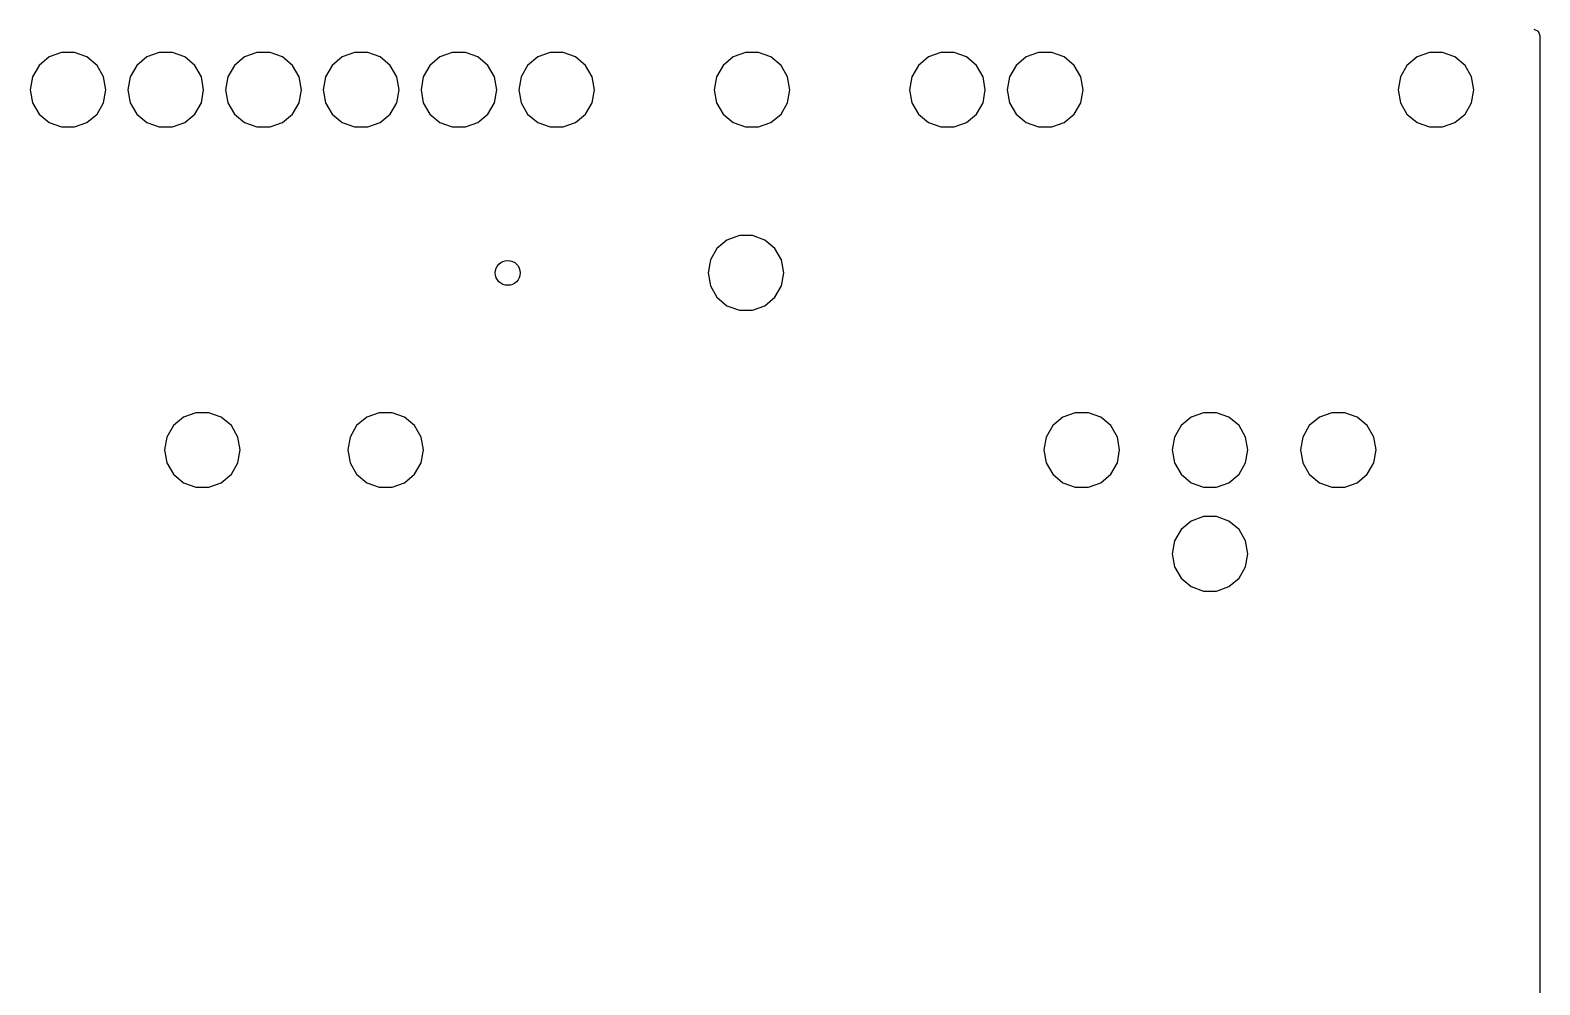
# Model space of a CAD drawing. Extents: x -0.61 to 0.4, y -0.57 to 0.67.
# Drawn here: x -0.0869 to 0.3997, y 0.0509 to 0.3586 of the extents above; entities that cross this region are included whole.
import ezdxf

# ---------------------------------------------------------------- set-up
doc = ezdxf.new("R2010")
doc.units = 0
doc.header["$MEASUREMENT"] = 0

msp = doc.modelspace()

# ---------------------------------------------------------------- linework, layer by layer
for p, q in [((0.39774, 0.35889), (0.39913, 0.35832)), ((0.39913, 0.35832), (0.3997, 0.35693)), ((0.3997, 0.35693), (0.3997, 0.13705)), ((-0.07683, 0.35144), (-0.08081, 0.34999)), ((-0.07259, 0.35144), (-0.07683, 0.35144)), ((-0.06861, 0.34999), (-0.07259, 0.35144)), ((-0.04533, 0.35144), (-0.04932, 0.34999)), ((-0.04109, 0.35144), (-0.04533, 0.35144)), ((-0.03711, 0.34999), (-0.04109, 0.35144)), ((-0.01384, 0.35144), (-0.01782, 0.34999)), ((-0.0096, 0.35144), (-0.01384, 0.35144)), ((-0.00561, 0.34999), (-0.0096, 0.35144)), ((0.01766, 0.35144), (0.01368, 0.34999)), ((0.0219, 0.35144), (0.01766, 0.35144)), ((0.02588, 0.34999), (0.0219, 0.35144)), ((0.04916, 0.35144), (0.04517, 0.34999)), ((0.0534, 0.35144), (0.04916, 0.35144)), ((0.05738, 0.34999), (0.0534, 0.35144)), ((0.08065, 0.35144), (0.07667, 0.34999)), ((0.08489, 0.35144), (0.08065, 0.35144)), ((0.08887, 0.34999), (0.08489, 0.35144)), ((0.14364, 0.35144), (0.13966, 0.34999)), ((0.14788, 0.35144), (0.14364, 0.35144)), ((0.15187, 0.34999), (0.14788, 0.35144)), ((0.20664, 0.35144), (0.20265, 0.34999)), ((0.21088, 0.35144), (0.20664, 0.35144)), ((0.21486, 0.34999), (0.21088, 0.35144)), ((0.23813, 0.35144), (0.23415, 0.34999)), ((0.24237, 0.35144), (0.23813, 0.35144)), ((0.24635, 0.34999), (0.24237, 0.35144)), ((0.36412, 0.35144), (0.36013, 0.34999)), ((0.36836, 0.35144), (0.36412, 0.35144)), ((0.37234, 0.34999), (0.36836, 0.35144)), ((-0.08406, 0.34726), (-0.08618, 0.34359)), ((-0.08081, 0.34999), (-0.08406, 0.34726)), ((-0.06536, 0.34726), (-0.06861, 0.34999)), ((-0.06324, 0.34359), (-0.06536, 0.34726)), ((-0.05256, 0.34726), (-0.05468, 0.34359)), ((-0.04932, 0.34999), (-0.05256, 0.34726)), ((-0.03386, 0.34726), (-0.03711, 0.34999)), ((-0.03174, 0.34359), (-0.03386, 0.34726)), ((-0.02107, 0.34726), (-0.02319, 0.34359)), ((-0.01782, 0.34999), (-0.02107, 0.34726)), ((-0.00237, 0.34726), (-0.00561, 0.34999)), ((-0.00025, 0.34359), (-0.00237, 0.34726)), ((0.01043, 0.34726), (0.00831, 0.34359)), ((0.01368, 0.34999), (0.01043, 0.34726)), ((0.02913, 0.34726), (0.02588, 0.34999)), ((0.03125, 0.34359), (0.02913, 0.34726)), ((0.04193, 0.34726), (0.03981, 0.34359)), ((0.04517, 0.34999), (0.04193, 0.34726)), ((0.06063, 0.34726), (0.05738, 0.34999)), ((0.06274, 0.34359), (0.06063, 0.34726)), ((0.07342, 0.34726), (0.0713, 0.34359)), ((0.07667, 0.34999), (0.07342, 0.34726)), ((0.09212, 0.34726), (0.08887, 0.34999)), ((0.09424, 0.34359), (0.09212, 0.34726)), ((0.13641, 0.34726), (0.13429, 0.34359)), ((0.13966, 0.34999), (0.13641, 0.34726)), ((0.15511, 0.34726), (0.15187, 0.34999)), ((0.15723, 0.34359), (0.15511, 0.34726)), ((0.19941, 0.34726), (0.19729, 0.34359)), ((0.20265, 0.34999), (0.19941, 0.34726)), ((0.21811, 0.34726), (0.21486, 0.34999)), ((0.22022, 0.34359), (0.21811, 0.34726)), ((0.2309, 0.34726), (0.22878, 0.34359)), ((0.23415, 0.34999), (0.2309, 0.34726)), ((0.2496, 0.34726), (0.24635, 0.34999)), ((0.25172, 0.34359), (0.2496, 0.34726)), ((0.35689, 0.34726), (0.35477, 0.34359)), ((0.36013, 0.34999), (0.35689, 0.34726)), ((0.37559, 0.34726), (0.37234, 0.34999)), ((0.37771, 0.34359), (0.37559, 0.34726)), ((-0.08618, 0.34359), (-0.08691, 0.33942)), ((-0.0625, 0.33942), (-0.06324, 0.34359)), ((-0.05468, 0.34359), (-0.05542, 0.33942)), ((-0.03101, 0.33942), (-0.03174, 0.34359)), ((-0.02319, 0.34359), (-0.02392, 0.33942)), ((0.00049, 0.33942), (-0.00025, 0.34359)), ((0.00831, 0.34359), (0.00757, 0.33942)), ((0.03198, 0.33942), (0.03125, 0.34359)), ((0.03981, 0.34359), (0.03907, 0.33942)), ((0.06348, 0.33942), (0.06274, 0.34359)), ((0.0713, 0.34359), (0.07057, 0.33942)), ((0.09498, 0.33942), (0.09424, 0.34359)), ((0.13429, 0.34359), (0.13356, 0.33942)), ((0.15797, 0.33942), (0.15723, 0.34359)), ((0.19729, 0.34359), (0.19655, 0.33942)), ((0.22096, 0.33942), (0.22022, 0.34359)), ((0.22878, 0.34359), (0.22805, 0.33942)), ((0.25246, 0.33942), (0.25172, 0.34359)), ((0.35477, 0.34359), (0.35403, 0.33942)), ((0.37844, 0.33942), (0.37771, 0.34359)), ((-0.08691, 0.33942), (-0.08618, 0.33524)), ((-0.06324, 0.33524), (-0.0625, 0.33942)), ((-0.05542, 0.33942), (-0.05468, 0.33524)), ((-0.03174, 0.33524), (-0.03101, 0.33942)), ((-0.02392, 0.33942), (-0.02319, 0.33524)), ((-0.00025, 0.33524), (0.00049, 0.33942)), ((0.00757, 0.33942), (0.00831, 0.33524)), ((0.03125, 0.33524), (0.03198, 0.33942)), ((0.03907, 0.33942), (0.03981, 0.33524)), ((0.06274, 0.33524), (0.06348, 0.33942)), ((0.07057, 0.33942), (0.0713, 0.33524)), ((0.09424, 0.33524), (0.09498, 0.33942)), ((0.13356, 0.33942), (0.13429, 0.33524)), ((0.15723, 0.33524), (0.15797, 0.33942)), ((0.19655, 0.33942), (0.19729, 0.33524)), ((0.22022, 0.33524), (0.22096, 0.33942)), ((0.22805, 0.33942), (0.22878, 0.33524)), ((0.25172, 0.33524), (0.25246, 0.33942)), ((0.35403, 0.33942), (0.35477, 0.33524)), ((0.37771, 0.33524), (0.37844, 0.33942)), ((-0.08618, 0.33524), (-0.08406, 0.33157)), ((-0.08406, 0.33157), (-0.08081, 0.32885)), ((-0.06861, 0.32885), (-0.06536, 0.33157)), ((-0.06536, 0.33157), (-0.06324, 0.33524)), ((-0.05468, 0.33524), (-0.05256, 0.33157)), ((-0.05256, 0.33157), (-0.04932, 0.32885)), ((-0.03711, 0.32885), (-0.03386, 0.33157)), ((-0.03386, 0.33157), (-0.03174, 0.33524)), ((-0.02319, 0.33524), (-0.02107, 0.33157)), ((-0.02107, 0.33157), (-0.01782, 0.32885)), ((-0.00561, 0.32885), (-0.00237, 0.33157)), ((-0.00237, 0.33157), (-0.00025, 0.33524)), ((0.00831, 0.33524), (0.01043, 0.33157)), ((0.01043, 0.33157), (0.01368, 0.32885)), ((0.02588, 0.32885), (0.02913, 0.33157)), ((0.02913, 0.33157), (0.03125, 0.33524)), ((0.03981, 0.33524), (0.04193, 0.33157)), ((0.04193, 0.33157), (0.04517, 0.32885)), ((0.05738, 0.32885), (0.06063, 0.33157)), ((0.06063, 0.33157), (0.06274, 0.33524)), ((0.0713, 0.33524), (0.07342, 0.33157)), ((0.07342, 0.33157), (0.07667, 0.32885)), ((0.08887, 0.32885), (0.09212, 0.33157)), ((0.09212, 0.33157), (0.09424, 0.33524)), ((0.13429, 0.33524), (0.13641, 0.33157)), ((0.13641, 0.33157), (0.13966, 0.32885)), ((0.15187, 0.32885), (0.15511, 0.33157)), ((0.15511, 0.33157), (0.15723, 0.33524)), ((0.19729, 0.33524), (0.19941, 0.33157)), ((0.19941, 0.33157), (0.20265, 0.32885)), ((0.21486, 0.32885), (0.21811, 0.33157)), ((0.21811, 0.33157), (0.22022, 0.33524)), ((0.22878, 0.33524), (0.2309, 0.33157)), ((0.2309, 0.33157), (0.23415, 0.32885)), ((0.24635, 0.32885), (0.2496, 0.33157)), ((0.2496, 0.33157), (0.25172, 0.33524)), ((0.35477, 0.33524), (0.35689, 0.33157)), ((0.35689, 0.33157), (0.36013, 0.32885)), ((0.37234, 0.32885), (0.37559, 0.33157)), ((0.37559, 0.33157), (0.37771, 0.33524)), ((-0.08081, 0.32885), (-0.07683, 0.3274)), ((-0.07683, 0.3274), (-0.07259, 0.3274)), ((-0.07259, 0.3274), (-0.06861, 0.32885)), ((-0.04932, 0.32885), (-0.04533, 0.3274)), ((-0.04533, 0.3274), (-0.04109, 0.3274)), ((-0.04109, 0.3274), (-0.03711, 0.32885)), ((-0.01782, 0.32885), (-0.01384, 0.3274)), ((-0.01384, 0.3274), (-0.0096, 0.3274)), ((-0.0096, 0.3274), (-0.00561, 0.32885)), ((0.01368, 0.32885), (0.01766, 0.3274)), ((0.01766, 0.3274), (0.0219, 0.3274)), ((0.0219, 0.3274), (0.02588, 0.32885)), ((0.04517, 0.32885), (0.04916, 0.3274)), ((0.04916, 0.3274), (0.0534, 0.3274)), ((0.0534, 0.3274), (0.05738, 0.32885)), ((0.07667, 0.32885), (0.08065, 0.3274)), ((0.08065, 0.3274), (0.08489, 0.3274)), ((0.08489, 0.3274), (0.08887, 0.32885)), ((0.13966, 0.32885), (0.14364, 0.3274)), ((0.14364, 0.3274), (0.14788, 0.3274)), ((0.14788, 0.3274), (0.15187, 0.32885)), ((0.20265, 0.32885), (0.20664, 0.3274)), ((0.20664, 0.3274), (0.21088, 0.3274)), ((0.21088, 0.3274), (0.21486, 0.32885)), ((0.23415, 0.32885), (0.23813, 0.3274)), ((0.23813, 0.3274), (0.24237, 0.3274)), ((0.24237, 0.3274), (0.24635, 0.32885)), ((0.36013, 0.32885), (0.36412, 0.3274)), ((0.36412, 0.3274), (0.36836, 0.3274)), ((0.36836, 0.3274), (0.37234, 0.32885)), ((0.14168, 0.29238), (0.13769, 0.29093)), ((0.14591, 0.29238), (0.14168, 0.29238)), ((0.1499, 0.29093), (0.14591, 0.29238)), ((0.13445, 0.28821), (0.13233, 0.28454)), ((0.13769, 0.29093), (0.13445, 0.28821)), ((0.15314, 0.28821), (0.1499, 0.29093)), ((0.15526, 0.28454), (0.15314, 0.28821)), ((0.13233, 0.28454), (0.13159, 0.28036)), ((0.156, 0.28036), (0.15526, 0.28454)), ((0.13159, 0.28036), (0.13233, 0.27619)), ((0.15526, 0.27619), (0.156, 0.28036)), ((0.13233, 0.27619), (0.13445, 0.27252)), ((0.13445, 0.27252), (0.13769, 0.26979)), ((0.1499, 0.26979), (0.15314, 0.27252)), ((0.15314, 0.27252), (0.15526, 0.27619)), ((0.13769, 0.26979), (0.14168, 0.26834)), ((0.14168, 0.26834), (0.14591, 0.26834)), ((0.14591, 0.26834), (0.1499, 0.26979)), ((-0.0375, 0.23385), (-0.04075, 0.23112)), ((-0.03352, 0.2353), (-0.0375, 0.23385)), ((-0.02928, 0.2353), (-0.03352, 0.2353)), ((-0.0253, 0.23385), (-0.02928, 0.2353)), ((-0.02205, 0.23112), (-0.0253, 0.23385)), ((0.02155, 0.23385), (0.0183, 0.23112)), ((0.02553, 0.2353), (0.02155, 0.23385)), ((0.02977, 0.2353), (0.02553, 0.2353)), ((0.03376, 0.23385), (0.02977, 0.2353)), ((0.037, 0.23112), (0.03376, 0.23385)), ((0.24596, 0.23385), (0.24271, 0.23112)), ((0.24994, 0.2353), (0.24596, 0.23385)), ((0.25418, 0.2353), (0.24994, 0.2353)), ((0.25817, 0.23385), (0.25418, 0.2353)), ((0.26141, 0.23112), (0.25817, 0.23385)), ((0.2873, 0.23385), (0.28405, 0.23112)), ((0.29128, 0.2353), (0.2873, 0.23385)), ((0.29552, 0.2353), (0.29128, 0.2353)), ((0.2995, 0.23385), (0.29552, 0.2353)), ((0.30275, 0.23112), (0.2995, 0.23385)), ((0.32864, 0.23385), (0.32539, 0.23112)), ((0.33262, 0.2353), (0.32864, 0.23385)), ((0.33686, 0.2353), (0.33262, 0.2353)), ((0.34084, 0.23385), (0.33686, 0.2353)), ((0.34409, 0.23112), (0.34084, 0.23385)), ((-0.04075, 0.23112), (-0.04287, 0.22745)), ((-0.01993, 0.22745), (-0.02205, 0.23112)), ((0.0183, 0.23112), (0.01618, 0.22745)), ((0.03912, 0.22745), (0.037, 0.23112)), ((0.24271, 0.23112), (0.24059, 0.22745)), ((0.26353, 0.22745), (0.26141, 0.23112)), ((0.28405, 0.23112), (0.28193, 0.22745)), ((0.30487, 0.22745), (0.30275, 0.23112)), ((0.32539, 0.23112), (0.32327, 0.22745)), ((0.34621, 0.22745), (0.34409, 0.23112)), ((-0.04287, 0.22745), (-0.04361, 0.22328)), ((-0.0192, 0.22328), (-0.01993, 0.22745)), ((0.01618, 0.22745), (0.01545, 0.22328)), ((0.03986, 0.22328), (0.03912, 0.22745)), ((0.24059, 0.22745), (0.23986, 0.22328)), ((0.26427, 0.22328), (0.26353, 0.22745)), ((0.28193, 0.22745), (0.2812, 0.22328)), ((0.30561, 0.22328), (0.30487, 0.22745)), ((0.32327, 0.22745), (0.32254, 0.22328)), ((0.34695, 0.22328), (0.34621, 0.22745)), ((-0.04361, 0.22328), (-0.04287, 0.2191)), ((-0.04287, 0.2191), (-0.04075, 0.21543)), ((-0.02205, 0.21543), (-0.01993, 0.2191)), ((-0.01993, 0.2191), (-0.0192, 0.22328)), ((0.01545, 0.22328), (0.01618, 0.2191)), ((0.01618, 0.2191), (0.0183, 0.21543)), ((0.037, 0.21543), (0.03912, 0.2191)), ((0.03912, 0.2191), (0.03986, 0.22328)), ((0.23986, 0.22328), (0.24059, 0.2191)), ((0.24059, 0.2191), (0.24271, 0.21543)), ((0.26141, 0.21543), (0.26353, 0.2191)), ((0.26353, 0.2191), (0.26427, 0.22328)), ((0.2812, 0.22328), (0.28193, 0.2191)), ((0.28193, 0.2191), (0.28405, 0.21543)), ((0.30275, 0.21543), (0.30487, 0.2191)), ((0.30487, 0.2191), (0.30561, 0.22328)), ((0.32254, 0.22328), (0.32327, 0.2191)), ((0.32327, 0.2191), (0.32539, 0.21543)), ((0.34409, 0.21543), (0.34621, 0.2191)), ((0.34621, 0.2191), (0.34695, 0.22328)), ((-0.04075, 0.21543), (-0.0375, 0.21271)), ((-0.0253, 0.21271), (-0.02205, 0.21543)), ((0.0183, 0.21543), (0.02155, 0.21271)), ((0.03376, 0.21271), (0.037, 0.21543)), ((0.24271, 0.21543), (0.24596, 0.21271)), ((0.25817, 0.21271), (0.26141, 0.21543)), ((0.28405, 0.21543), (0.2873, 0.21271)), ((0.2995, 0.21271), (0.30275, 0.21543)), ((0.32539, 0.21543), (0.32864, 0.21271)), ((0.34084, 0.21271), (0.34409, 0.21543)), ((-0.0375, 0.21271), (-0.03352, 0.21126)), ((-0.03352, 0.21126), (-0.02928, 0.21126)), ((-0.02928, 0.21126), (-0.0253, 0.21271)), ((0.02155, 0.21271), (0.02553, 0.21126)), ((0.02553, 0.21126), (0.02977, 0.21126)), ((0.02977, 0.21126), (0.03376, 0.21271)), ((0.24596, 0.21271), (0.24994, 0.21126)), ((0.24994, 0.21126), (0.25418, 0.21126)), ((0.25418, 0.21126), (0.25817, 0.21271)), ((0.2873, 0.21271), (0.29128, 0.21126)), ((0.29128, 0.21126), (0.29552, 0.21126)), ((0.29552, 0.21126), (0.2995, 0.21271)), ((0.32864, 0.21271), (0.33262, 0.21126)), ((0.33262, 0.21126), (0.33686, 0.21126)), ((0.33686, 0.21126), (0.34084, 0.21271)), ((0.2873, 0.20038), (0.28405, 0.19766)), ((0.29128, 0.20183), (0.2873, 0.20038)), ((0.29552, 0.20183), (0.29128, 0.20183)), ((0.2995, 0.20038), (0.29552, 0.20183)), ((0.30275, 0.19766), (0.2995, 0.20038)), ((0.28405, 0.19766), (0.28193, 0.19399)), ((0.30487, 0.19399), (0.30275, 0.19766)), ((0.28193, 0.19399), (0.2812, 0.18981)), ((0.2812, 0.18981), (0.28193, 0.18564)), ((0.30561, 0.18981), (0.30487, 0.19399)), ((0.30487, 0.18564), (0.30561, 0.18981)), ((0.28193, 0.18564), (0.28405, 0.18197)), ((0.30275, 0.18197), (0.30487, 0.18564)), ((0.28405, 0.18197), (0.2873, 0.17924)), ((0.2995, 0.17924), (0.30275, 0.18197)), ((0.2873, 0.17924), (0.29128, 0.17779)), ((0.29128, 0.17779), (0.29552, 0.17779)), ((0.29552, 0.17779), (0.2995, 0.17924)), ((0.3997, 0.13705), (0.3997, -0.51918))]:
    msp.add_line(p, q)
msp.add_circle((0.06702, 0.28036), 0.004)

doc.saveas('drawing.dxf')
